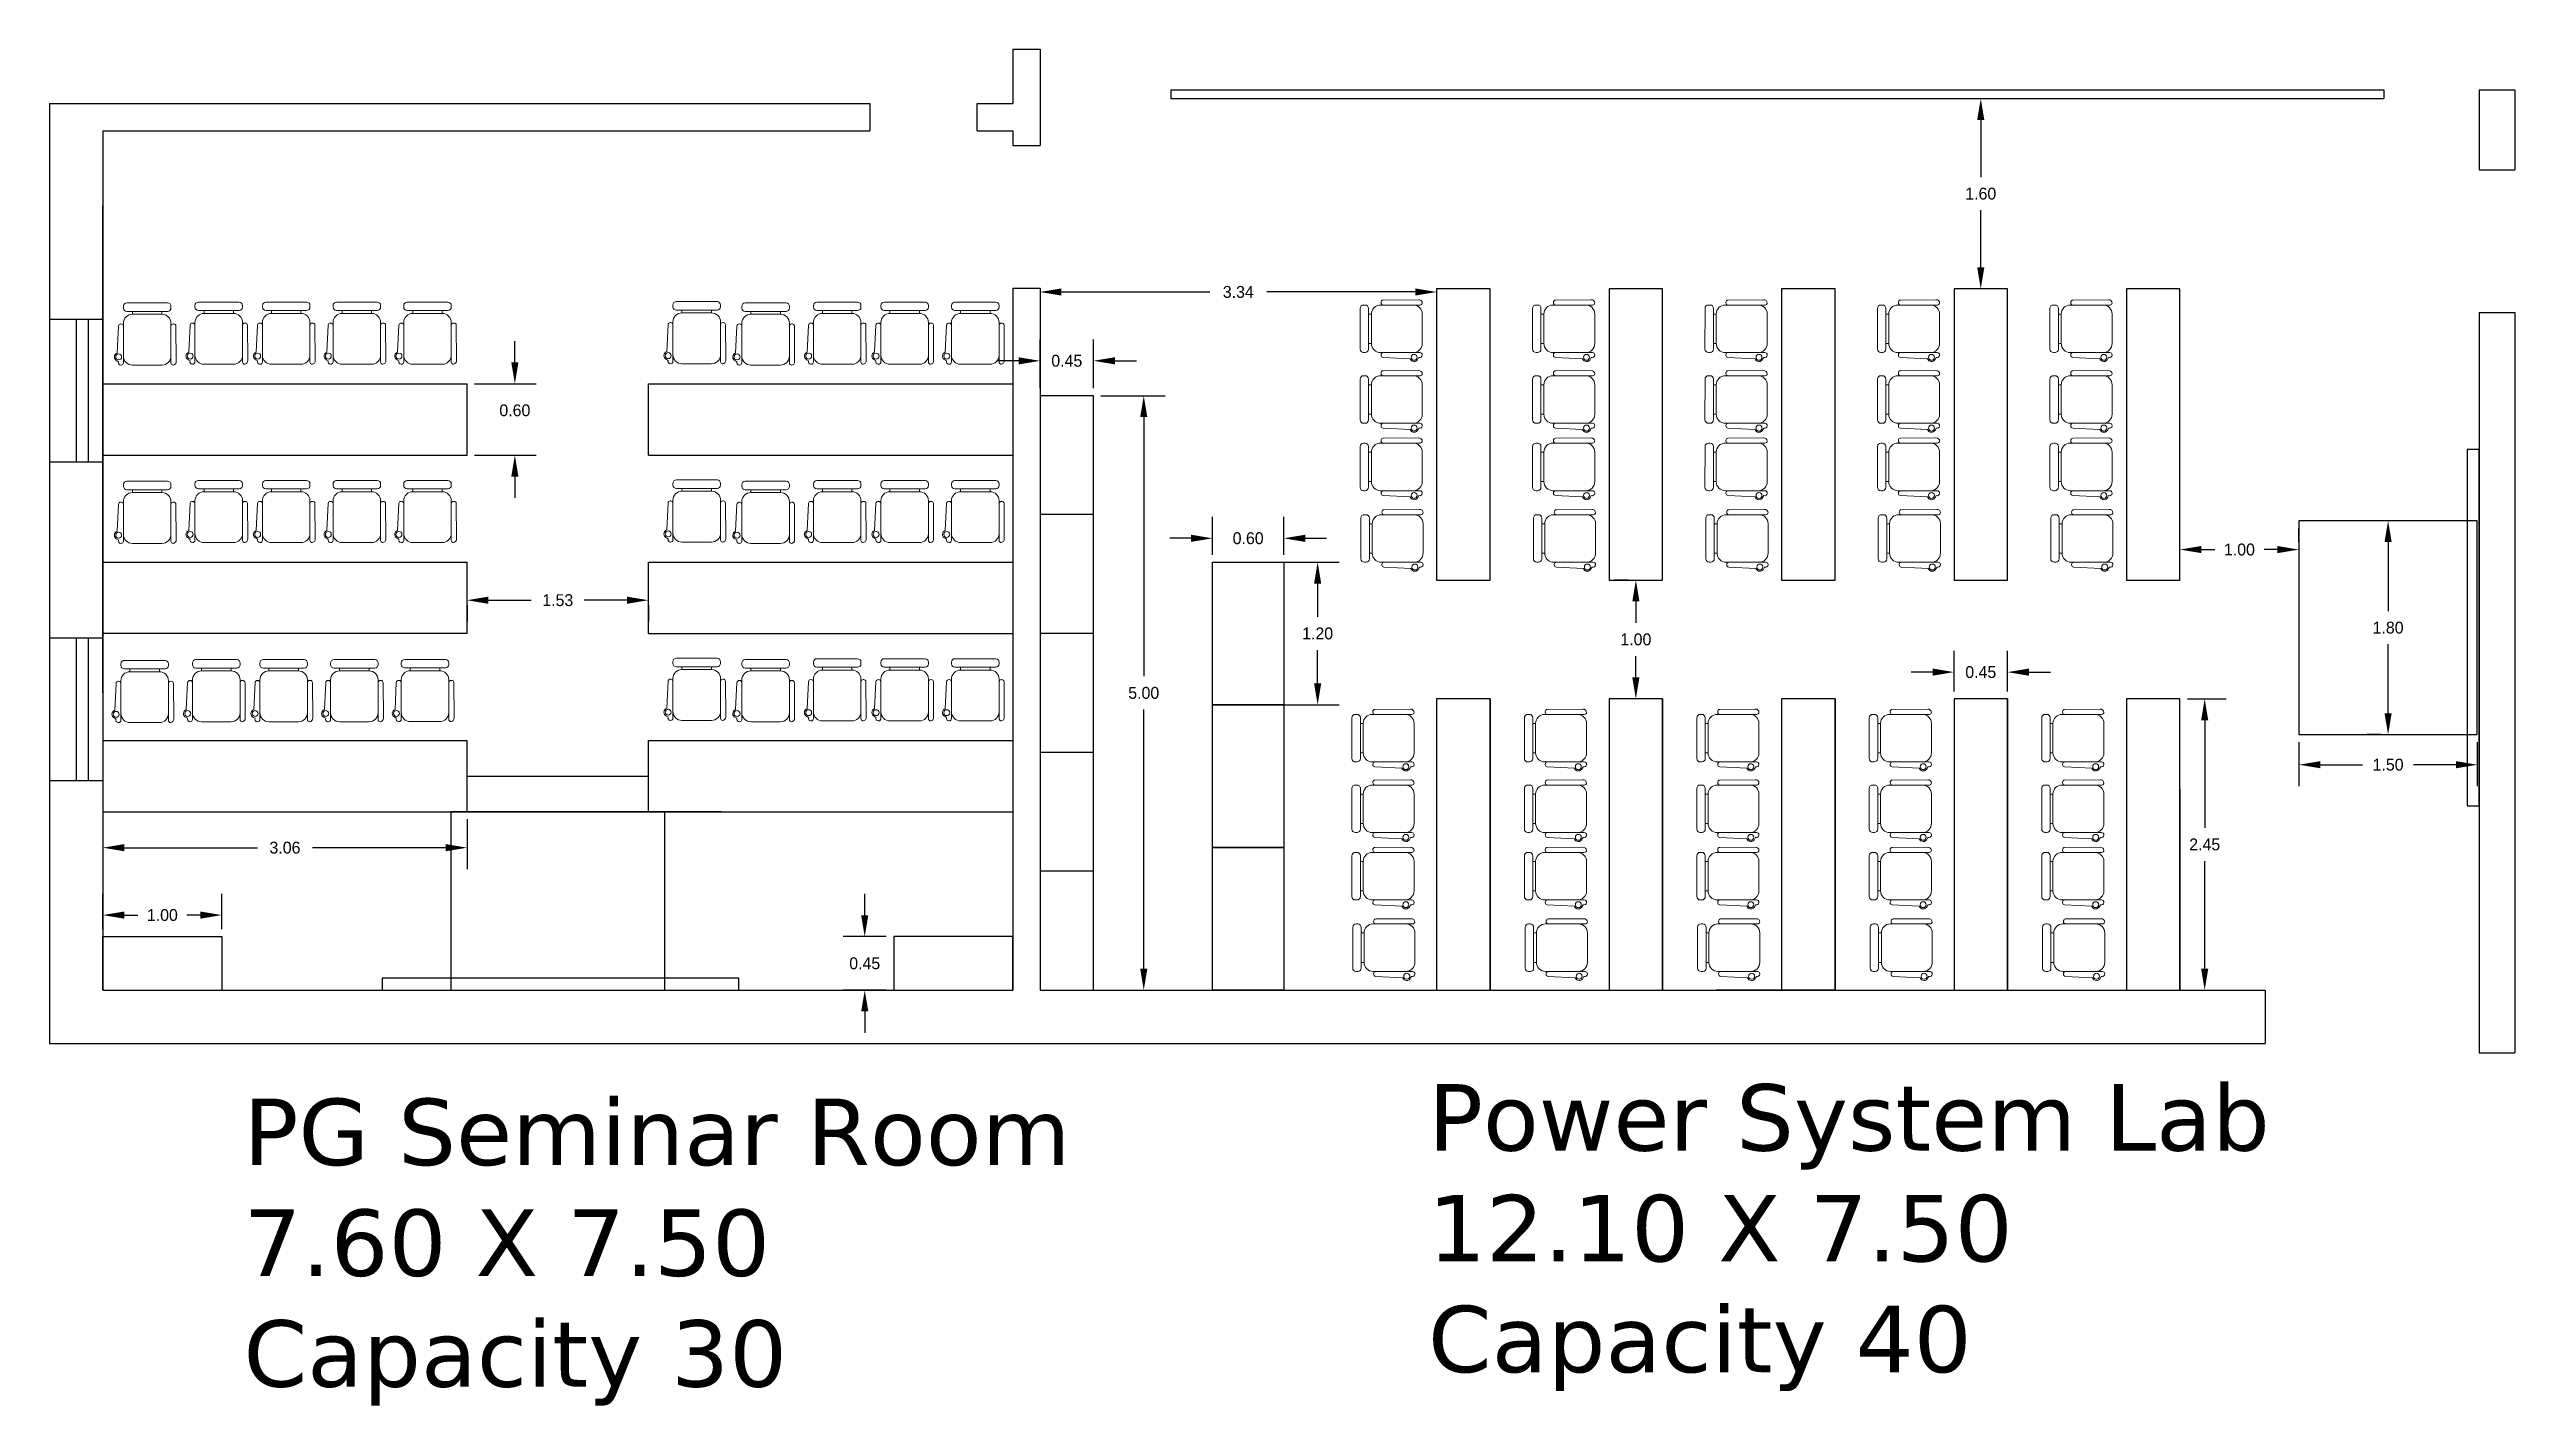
# Model space of a CAD drawing. Header units: inches. Extents: x 132 to 256, y -130 to 49.
# Drawn here: x 225.18 to 245.91, y -130.45 to -119.04 of the extents above.
import ezdxf

# ---------------------------------------------------------------- set-up
doc = ezdxf.new("R2010")
doc.units = ezdxf.units.IN
doc.header["$MEASUREMENT"] = 0
doc.layers.add('FUR', color=32, linetype='Continuous', lineweight=18)
doc.layers.add('FURN', color=10, linetype='Continuous', lineweight=9)
doc.dimstyles.get("Standard").update_dxf_attribs({"dimtxt": 0.18, "dimasz": 0.18, "dimexe": 0.18, "dimexo": 0.0625, "dimgap": 0.09, "dimtad": 0, "dimtih": 1, "dimtoh": 1, "dimdec": 4, "dimzin": 0, "dimdsep": 46, "dimtxsty": 'Standard', "dimcen": 0.09, "dimadec": 0, "dimazin": 0, "dimtfac": 1, "dimtdec": 4, "dimtofl": 0, "dimtmove": 0, "dimatfit": 3, "dimfxl": 1, "dimtolj": 1, "dimtzin": 0, "dimarcsym": 0})

# ---------------------------------------------------------------- blocks, each defined once
blk = doc.blocks.new('CINE CHAIR')
at = {"layer": 'FUR', "color": 48, "lineweight": 0}
for p, q in [((448043.776, 57308.306), (448043.8, 57308.306)), ((448043.776, 57308.058), (448043.8, 57308.058))]:
    blk.add_line(p, q, dxfattribs=at)
blk.add_lwpolyline([(448043.45, 57308.434), (448043.678, 57308.423, -0.388092), (448043.695, 57308.404), (448043.695, 57308.401, -0.414214), (448043.676, 57308.382), (448043.367, 57308.382, -0.414214), (448043.348, 57308.401), (448043.348, 57308.404, -0.491313), (448043.377, 57308.423), (448043.384, 57308.436)], format="xyb", dxfattribs=at)
for points in [[(448043.424, 57308.382), (448043.7, 57308.382, -0.414214), (448043.776, 57308.306), (448043.776, 57308.058, -0.414214), (448043.7, 57307.982), (448043.424, 57307.982, -0.414214), (448043.348, 57308.058), (448043.348, 57308.306, -0.414214)], [(448043.828, 57308.382), (448043.842, 57308.382, -0.414214), (448043.871, 57308.353), (448043.871, 57308.01, -0.414214), (448043.842, 57307.982), (448043.828, 57307.982, -0.414214), (448043.8, 57308.01), (448043.8, 57308.353, -0.414214)], [(448043.379, 57307.938), (448043.678, 57307.94, 0.393133), (448043.695, 57307.959), (448043.695, 57307.963, 0.414214), (448043.676, 57307.982), (448043.367, 57307.982, 0.414214), (448043.348, 57307.963), (448043.348, 57307.966, 0.435766)]]:
    blk.add_lwpolyline(points, format="xyb", close=True, dxfattribs=at)
blk.add_circle((448043.417, 57308.422), 0.0249, dxfattribs=at)
blk.add_arc((448043.417, 57308.422), 0.0356, 19.6628, 156.9494, dxfattribs=at)
blk = doc.blocks.new('*D73')
at = {"color": 0, "lineweight": -2}
for p, q in [((241.469, -119.452), (241.596, -119.452)), ((241.416, -119.632), (241.416, -120.112)), ((241.416, -120.872), (241.416, -120.392)), ((241.354, -121.052), (241.236, -121.052))]:
    blk.add_line(p, q, dxfattribs=at)
at = {"color": 0}
for points in [[(241.386, -119.632), (241.446, -119.632), (241.416, -119.452)], [(241.386, -120.872), (241.446, -120.872), (241.416, -121.052)]]:
    blk.add_solid(points, dxfattribs=at)
at = {"layer": 'Defpoints', "color": 0}
for p in [(241.407, -119.452), (241.416, -121.052), (241.416, -121.052)]:
    blk.add_point(p, dxfattribs=at)
at = {"color": 0, "insert": (241.416, -120.252), "char_height": 0.1, "attachment_point": 5}
blk.add_mtext('\\A1;1.60', dxfattribs=at)
blk = doc.blocks.new('*D74')
at = {"color": 0, "lineweight": -2}
for p, q in [((228.688, -123.714), (228.688, -123.852)), ((228.868, -123.672), (229.227, -123.672)), ((230.033, -123.672), (229.674, -123.672)), ((230.213, -123.714), (230.213, -123.852))]:
    blk.add_line(p, q, dxfattribs=at)
at = {"color": 0}
for points in [[(228.868, -123.642), (228.868, -123.702), (228.688, -123.672)], [(230.033, -123.642), (230.033, -123.702), (230.213, -123.672)]]:
    blk.add_solid(points, dxfattribs=at)
at = {"layer": 'Defpoints', "color": 0}
for p in [(228.688, -123.652), (230.213, -123.652), (230.213, -123.672)]:
    blk.add_point(p, dxfattribs=at)
at = {"color": 0, "insert": (229.451, -123.672), "char_height": 0.1, "attachment_point": 5}
blk.add_mtext('\\A1;1.53', dxfattribs=at)
blk = doc.blocks.new('*D75')
at = {"color": 0, "lineweight": -2}
for p, q in [((238.454, -123.502), (238.336, -123.502)), ((238.516, -123.682), (238.516, -123.862)), ((238.516, -124.322), (238.516, -124.142)), ((238.454, -124.502), (238.336, -124.502))]:
    blk.add_line(p, q, dxfattribs=at)
at = {"color": 0}
for points in [[(238.486, -123.682), (238.546, -123.682), (238.516, -123.502)], [(238.486, -124.322), (238.546, -124.322), (238.516, -124.502)]]:
    blk.add_solid(points, dxfattribs=at)
at = {"layer": 'Defpoints', "color": 0}
for p in [(238.516, -123.502), (238.516, -123.502), (238.516, -124.502)]:
    blk.add_point(p, dxfattribs=at)
at = {"color": 0, "insert": (238.516, -124.002), "char_height": 0.1, "attachment_point": 5}
blk.add_mtext('\\A1;1.00', dxfattribs=at)
blk = doc.blocks.new('*D76')
at = {"color": 0, "lineweight": -2}
for p, q in [((243.091, -123.184), (243.091, -123.066)), ((244.091, -123.184), (244.091, -123.066)), ((243.271, -123.246), (243.385, -123.246)), ((243.911, -123.246), (243.798, -123.246))]:
    blk.add_line(p, q, dxfattribs=at)
at = {"color": 0}
for points in [[(243.271, -123.216), (243.271, -123.276), (243.091, -123.246)], [(243.911, -123.216), (243.911, -123.276), (244.091, -123.246)]]:
    blk.add_solid(points, dxfattribs=at)
at = {"layer": 'Defpoints', "color": 0}
for p in [(243.091, -123.246), (244.091, -123.246), (244.091, -123.246)]:
    blk.add_point(p, dxfattribs=at)
at = {"color": 0, "insert": (243.591, -123.246), "char_height": 0.1, "attachment_point": 5}
blk.add_mtext('\\A1;1.00', dxfattribs=at)
blk = doc.blocks.new('*D77')
at = {"color": 0, "lineweight": -2}
for p, q in [((244.779, -123.003), (244.661, -123.003)), ((244.841, -123.183), (244.841, -123.763)), ((244.841, -124.623), (244.841, -124.043)), ((244.779, -124.803), (244.661, -124.803))]:
    blk.add_line(p, q, dxfattribs=at)
at = {"color": 0}
for points in [[(244.811, -123.183), (244.871, -123.183), (244.841, -123.003)], [(244.811, -124.623), (244.871, -124.623), (244.841, -124.803)]]:
    blk.add_solid(points, dxfattribs=at)
at = {"layer": 'Defpoints', "color": 0}
for p in [(244.841, -123.003), (244.841, -124.803), (244.841, -124.803)]:
    blk.add_point(p, dxfattribs=at)
at = {"color": 0, "insert": (244.841, -123.903), "char_height": 0.1, "attachment_point": 5}
blk.add_mtext('\\A1;1.80', dxfattribs=at)
blk = doc.blocks.new('*D78')
at = {"color": 0, "lineweight": -2}
for p, q in [((244.091, -124.865), (244.091, -125.236)), ((245.591, -124.865), (245.591, -125.236)), ((244.271, -125.056), (244.626, -125.056)), ((245.411, -125.056), (245.056, -125.056))]:
    blk.add_line(p, q, dxfattribs=at)
at = {"color": 0}
for points in [[(244.271, -125.026), (244.271, -125.086), (244.091, -125.056)], [(245.411, -125.026), (245.411, -125.086), (245.591, -125.056)]]:
    blk.add_solid(points, dxfattribs=at)
at = {"layer": 'Defpoints', "color": 0}
for p in [(244.091, -124.803), (245.591, -124.803), (245.591, -125.056)]:
    blk.add_point(p, dxfattribs=at)
at = {"color": 0, "insert": (244.841, -125.056), "char_height": 0.1, "attachment_point": 5}
blk.add_mtext('\\A1;1.50', dxfattribs=at)
blk = doc.blocks.new('*D79')
at = {"color": 0, "lineweight": -2}
for p, q in [((241.191, -124.439), (241.191, -124.097)), ((241.641, -124.439), (241.641, -124.097)), ((241.011, -124.277), (240.831, -124.277)), ((241.821, -124.277), (242.001, -124.277))]:
    blk.add_line(p, q, dxfattribs=at)
at = {"color": 0}
for points in [[(241.011, -124.247), (241.011, -124.307), (241.191, -124.277)], [(241.821, -124.247), (241.821, -124.307), (241.641, -124.277)]]:
    blk.add_solid(points, dxfattribs=at)
at = {"layer": 'Defpoints', "color": 0}
for p in [(241.641, -124.277), (241.191, -124.502), (241.641, -124.502)]:
    blk.add_point(p, dxfattribs=at)
at = {"color": 0, "insert": (241.416, -124.277), "char_height": 0.1, "attachment_point": 5}
blk.add_mtext('\\A1;0.45', dxfattribs=at)
blk = doc.blocks.new('*D80')
at = {"color": 0, "lineweight": -2}
for p, q in [((243.154, -124.502), (243.479, -124.502)), ((243.299, -124.682), (243.299, -125.587)), ((243.299, -126.772), (243.299, -125.867)), ((243.154, -126.952), (243.479, -126.952))]:
    blk.add_line(p, q, dxfattribs=at)
at = {"color": 0}
for points in [[(243.269, -124.682), (243.329, -124.682), (243.299, -124.502)], [(243.269, -126.772), (243.329, -126.772), (243.299, -126.952)]]:
    blk.add_solid(points, dxfattribs=at)
at = {"layer": 'Defpoints', "color": 0}
for p in [(243.091, -124.502), (243.091, -126.952), (243.299, -126.952)]:
    blk.add_point(p, dxfattribs=at)
at = {"color": 0, "insert": (243.299, -125.727), "char_height": 0.1, "attachment_point": 5}
blk.add_mtext('\\A1;2.45', dxfattribs=at)
blk = doc.blocks.new('*D81')
at = {"color": 0, "lineweight": -2}
for p, q in [((225.626, -125.514), (225.626, -125.934)), ((228.688, -125.514), (228.688, -125.934)), ((225.806, -125.754), (226.925, -125.754)), ((228.508, -125.754), (227.388, -125.754))]:
    blk.add_line(p, q, dxfattribs=at)
at = {"color": 0}
for points in [[(225.806, -125.724), (225.806, -125.784), (225.626, -125.754)], [(228.508, -125.724), (228.508, -125.784), (228.688, -125.754)]]:
    blk.add_solid(points, dxfattribs=at)
at = {"layer": 'Defpoints', "color": 0}
for p in [(225.626, -125.452), (228.688, -125.452), (228.688, -125.754)]:
    blk.add_point(p, dxfattribs=at)
at = {"color": 0, "insert": (227.157, -125.754), "char_height": 0.1, "attachment_point": 5}
blk.add_mtext('\\A1;3.06', dxfattribs=at)
blk = doc.blocks.new('*D82')
at = {"color": 0, "lineweight": -2}
for p, q in [((229.09, -121.672), (229.09, -121.492)), ((228.751, -121.852), (229.27, -121.852)), ((228.751, -122.452), (229.27, -122.452)), ((229.09, -122.632), (229.09, -122.812))]:
    blk.add_line(p, q, dxfattribs=at)
at = {"color": 0}
for points in [[(229.06, -121.672), (229.12, -121.672), (229.09, -121.852)], [(229.06, -122.632), (229.12, -122.632), (229.09, -122.452)]]:
    blk.add_solid(points, dxfattribs=at)
at = {"layer": 'Defpoints', "color": 0}
for p in [(228.688, -121.852), (228.688, -122.452), (229.09, -122.452)]:
    blk.add_point(p, dxfattribs=at)
at = {"color": 0, "insert": (229.09, -122.075), "char_height": 0.1, "attachment_point": 5}
blk.add_mtext('\\A1;0.60', dxfattribs=at)
blk = doc.blocks.new('*D83')
at = {"color": 0, "lineweight": -2}
for p, q in [((234.956, -123.289), (234.956, -122.971)), ((235.556, -123.289), (235.556, -122.971)), ((234.776, -123.151), (234.596, -123.151)), ((235.736, -123.151), (235.916, -123.151))]:
    blk.add_line(p, q, dxfattribs=at)
at = {"color": 0}
for points in [[(234.776, -123.121), (234.776, -123.181), (234.956, -123.151)], [(235.736, -123.121), (235.736, -123.181), (235.556, -123.151)]]:
    blk.add_solid(points, dxfattribs=at)
at = {"layer": 'Defpoints', "color": 0}
for p in [(235.556, -123.151), (234.956, -123.352), (235.556, -123.352)]:
    blk.add_point(p, dxfattribs=at)
at = {"color": 0, "insert": (235.256, -123.151), "char_height": 0.1, "attachment_point": 5}
blk.add_mtext('\\A1;0.60', dxfattribs=at)
blk = doc.blocks.new('*D84')
at = {"color": 0, "lineweight": -2}
for p, q in [((235.018, -123.352), (236.02, -123.352)), ((235.84, -123.532), (235.84, -123.812)), ((235.84, -124.372), (235.84, -124.092)), ((235.018, -124.552), (236.02, -124.552))]:
    blk.add_line(p, q, dxfattribs=at)
at = {"color": 0}
for points in [[(235.81, -123.532), (235.87, -123.532), (235.84, -123.352)], [(235.81, -124.372), (235.87, -124.372), (235.84, -124.552)]]:
    blk.add_solid(points, dxfattribs=at)
at = {"layer": 'Defpoints', "color": 0}
for p in [(234.956, -123.352), (234.956, -124.552), (235.84, -124.552)]:
    blk.add_point(p, dxfattribs=at)
at = {"color": 0, "insert": (235.84, -123.952), "char_height": 0.1, "attachment_point": 5}
blk.add_mtext('\\A1;1.20', dxfattribs=at)
blk = doc.blocks.new('*D85')
at = {"color": 0, "lineweight": -2}
for p, q in [((233.506, -121.889), (233.506, -121.478)), ((233.956, -121.889), (233.956, -121.478)), ((233.326, -121.658), (233.146, -121.658)), ((234.136, -121.658), (234.316, -121.658))]:
    blk.add_line(p, q, dxfattribs=at)
at = {"color": 0}
for points in [[(233.326, -121.628), (233.326, -121.688), (233.506, -121.658)], [(234.136, -121.628), (234.136, -121.688), (233.956, -121.658)]]:
    blk.add_solid(points, dxfattribs=at)
at = {"layer": 'Defpoints', "color": 0}
for p in [(233.956, -121.658), (233.506, -121.952), (233.956, -121.952)]:
    blk.add_point(p, dxfattribs=at)
at = {"color": 0, "insert": (233.731, -121.658), "char_height": 0.1, "attachment_point": 5}
blk.add_mtext('\\A1;0.45', dxfattribs=at)
blk = doc.blocks.new('*D86')
at = {"color": 0, "lineweight": -2}
for p, q in [((234.018, -121.952), (234.558, -121.952)), ((234.378, -122.132), (234.378, -124.312)), ((234.378, -126.772), (234.378, -124.592)), ((234.018, -126.952), (234.558, -126.952))]:
    blk.add_line(p, q, dxfattribs=at)
at = {"color": 0}
for points in [[(234.348, -122.132), (234.408, -122.132), (234.378, -121.952)], [(234.348, -126.772), (234.408, -126.772), (234.378, -126.952)]]:
    blk.add_solid(points, dxfattribs=at)
at = {"layer": 'Defpoints', "color": 0}
for p in [(233.956, -121.952), (233.956, -126.952), (234.378, -126.952)]:
    blk.add_point(p, dxfattribs=at)
at = {"color": 0, "insert": (234.378, -124.452), "char_height": 0.1, "attachment_point": 5}
blk.add_mtext('\\A1;5.00', dxfattribs=at)
blk = doc.blocks.new('*D87')
at = {"color": 0, "lineweight": -2}
for p, q in [((225.626, -126.439), (225.626, -126.141)), ((226.626, -126.439), (226.626, -126.141)), ((225.806, -126.321), (225.919, -126.321)), ((226.446, -126.321), (226.332, -126.321))]:
    blk.add_line(p, q, dxfattribs=at)
at = {"color": 0}
for points in [[(225.806, -126.291), (225.806, -126.351), (225.626, -126.321)], [(226.446, -126.291), (226.446, -126.351), (226.626, -126.321)]]:
    blk.add_solid(points, dxfattribs=at)
at = {"layer": 'Defpoints', "color": 0}
for p in [(226.626, -126.321), (225.626, -126.502), (226.626, -126.502)]:
    blk.add_point(p, dxfattribs=at)
at = {"color": 0, "insert": (226.126, -126.321), "char_height": 0.1, "attachment_point": 5}
blk.add_mtext('\\A1;1.00', dxfattribs=at)
blk = doc.blocks.new('*D88')
at = {"color": 0, "lineweight": -2}
for p, q in [((232.032, -126.322), (232.032, -126.142)), ((232.213, -126.502), (231.852, -126.502)), ((232.213, -126.952), (231.852, -126.952)), ((232.032, -127.132), (232.032, -127.312))]:
    blk.add_line(p, q, dxfattribs=at)
at = {"color": 0}
for points in [[(232.002, -126.322), (232.062, -126.322), (232.032, -126.502)], [(232.002, -127.132), (232.062, -127.132), (232.032, -126.952)]]:
    blk.add_solid(points, dxfattribs=at)
at = {"layer": 'Defpoints', "color": 0}
for p in [(232.276, -126.502), (232.032, -126.952), (232.276, -126.952)]:
    blk.add_point(p, dxfattribs=at)
at = {"color": 0, "insert": (232.032, -126.727), "char_height": 0.1, "attachment_point": 5}
blk.add_mtext('\\A1;0.45', dxfattribs=at)
blk = doc.blocks.new('*D92')
at = {"color": 0, "lineweight": -2}
for p, q in [((233.506, -121.11), (233.506, -121.259)), ((233.686, -121.079), (234.933, -121.079)), ((236.661, -121.079), (235.413, -121.079)), ((236.841, -121.114), (236.841, -121.259))]:
    blk.add_line(p, q, dxfattribs=at)
at = {"color": 0}
for points in [[(233.686, -121.049), (233.686, -121.109), (233.506, -121.079)], [(236.661, -121.049), (236.661, -121.109), (236.841, -121.079)]]:
    blk.add_solid(points, dxfattribs=at)
at = {"layer": 'Defpoints', "color": 0}
for p in [(233.506, -121.047), (236.841, -121.052), (233.506, -121.079)]:
    blk.add_point(p, dxfattribs=at)
at = {"color": 0, "insert": (235.173, -121.079), "char_height": 0.1, "attachment_point": 5}
blk.add_mtext('\\A1;3.34', dxfattribs=at)

msp = doc.modelspace()

# ---------------------------------------------------------------- linework, layer by layer
for p, q in [((233.276, -119.037), (233.276, -119.492)), ((233.276, -119.037), (233.506, -119.037)), ((233.506, -119.037), (233.506, -119.847)), ((234.606, -119.377), (244.806, -119.377)), ((234.606, -119.377), (234.606, -119.452)), ((244.806, -119.377), (244.806, -119.452)), ((245.606, -119.377), (245.606, -120.052)), ((245.606, -119.377), (245.906, -119.377)), ((245.906, -119.377), (245.906, -120.052)), ((225.176, -119.492), (232.076, -119.492)), ((225.176, -119.492), (225.176, -127.402)), ((232.076, -119.492), (232.076, -119.722)), ((232.976, -119.492), (233.276, -119.492)), ((232.976, -119.722), (232.976, -119.492)), ((234.606, -119.452), (244.806, -119.452)), ((234.606, -119.452), (244.806, -119.452)), ((225.626, -119.722), (232.076, -119.722)), ((225.626, -119.722), (225.626, -126.282)), ((225.626, -119.722), (225.626, -126.952)), ((225.626, -119.722), (225.626, -120.172)), ((232.976, -119.722), (233.276, -119.722)), ((233.276, -119.722), (233.276, -119.847)), ((233.276, -119.722), (233.276, -119.847)), ((233.276, -119.847), (233.506, -119.847)), ((245.606, -120.052), (245.906, -120.052)), ((225.626, -120.952), (225.626, -120.352)), ((225.626, -121.852), (225.626, -120.952)), ((233.276, -121.047), (233.276, -122.022)), ((233.276, -121.047), (233.506, -121.047)), ((233.506, -121.047), (233.506, -126.952)), ((237.291, -121.052), (236.841, -121.052)), ((236.841, -121.052), (236.841, -123.502)), ((237.291, -123.502), (237.291, -121.052)), ((237.291, -123.502), (237.291, -121.052)), ((238.741, -121.052), (238.291, -121.052)), ((238.291, -121.052), (238.291, -123.502)), ((238.741, -123.502), (238.741, -121.052)), ((238.741, -123.502), (238.741, -121.052)), ((240.191, -121.052), (239.741, -121.052)), ((239.741, -121.052), (239.741, -123.502)), ((240.191, -123.502), (240.191, -121.052)), ((240.191, -123.502), (240.191, -121.052)), ((241.641, -121.052), (241.191, -121.052)), ((241.191, -121.052), (241.191, -123.502)), ((241.641, -123.502), (241.641, -121.052)), ((241.641, -123.502), (241.641, -121.052)), ((243.091, -121.052), (242.641, -121.052)), ((242.641, -121.052), (242.641, -123.502)), ((243.091, -123.502), (243.091, -121.052)), ((245.606, -121.252), (245.906, -121.252)), ((245.606, -121.252), (245.606, -127.48)), ((245.906, -121.252), (245.906, -127.48)), ((225.176, -121.308), (225.626, -121.308)), ((225.405, -122.508), (225.405, -121.308)), ((225.505, -122.508), (225.505, -121.308)), ((225.626, -122.452), (225.626, -121.852)), ((225.626, -121.852), (228.688, -121.852)), ((228.688, -122.452), (228.688, -121.852)), ((230.213, -121.852), (233.276, -121.852)), ((230.213, -122.452), (230.213, -121.852)), ((233.276, -122.022), (233.276, -126.952)), ((233.956, -121.952), (233.506, -121.952)), ((233.956, -122.952), (233.956, -121.952)), ((225.176, -122.508), (225.626, -122.508)), ((225.626, -123.352), (225.626, -122.452)), ((225.626, -122.452), (228.688, -122.452)), ((230.213, -122.452), (233.276, -122.452)), ((245.506, -122.403), (245.506, -125.403)), ((245.606, -122.403), (245.506, -122.403)), ((245.606, -125.403), (245.606, -122.403)), ((233.956, -122.952), (233.506, -122.952)), ((233.956, -123.952), (233.956, -122.952)), ((245.591, -123.003), (244.091, -123.003)), ((244.091, -123.003), (244.091, -124.803)), ((245.591, -124.803), (245.591, -123.003)), ((225.626, -123.952), (225.626, -123.352)), ((225.626, -123.352), (228.688, -123.352)), ((228.688, -123.952), (228.688, -123.352)), ((230.213, -123.352), (233.276, -123.352)), ((230.213, -123.952), (230.213, -123.352)), ((234.956, -124.552), (234.956, -123.352)), ((234.956, -123.352), (235.556, -123.352)), ((235.556, -123.352), (235.556, -124.552)), ((236.841, -123.502), (237.291, -123.502)), ((238.291, -123.502), (238.741, -123.502)), ((239.741, -123.502), (240.191, -123.502)), ((241.191, -123.502), (241.641, -123.502)), ((242.641, -123.502), (243.091, -123.502)), ((225.626, -124.452), (225.626, -123.852)), ((228.688, -123.952), (225.626, -123.952)), ((230.213, -123.952), (233.276, -123.952)), ((233.276, -123.852), (233.276, -124.452)), ((233.956, -123.952), (233.506, -123.952)), ((233.956, -124.952), (233.956, -123.952)), ((225.176, -123.989), (225.626, -123.989)), ((225.405, -125.189), (225.405, -123.989)), ((225.505, -125.189), (225.505, -123.989)), ((234.956, -125.752), (234.956, -124.552)), ((234.956, -124.552), (235.556, -124.552)), ((235.556, -124.552), (234.956, -124.552)), ((235.556, -124.552), (235.556, -125.752)), ((237.291, -124.502), (236.841, -124.502)), ((236.841, -124.502), (236.841, -126.952)), ((237.291, -124.502), (237.291, -126.952)), ((237.291, -126.952), (237.291, -124.502)), ((238.741, -124.502), (238.291, -124.502)), ((238.291, -124.502), (238.291, -126.952)), ((238.741, -124.502), (238.741, -126.952)), ((238.741, -126.952), (238.741, -124.502)), ((240.191, -124.502), (239.741, -124.502)), ((239.741, -124.502), (239.741, -126.952)), ((240.191, -124.502), (240.191, -126.952)), ((240.191, -126.952), (240.191, -124.502)), ((241.641, -124.502), (241.191, -124.502)), ((241.191, -124.502), (241.191, -126.952)), ((241.641, -124.502), (241.641, -126.952)), ((241.641, -126.952), (241.641, -124.502)), ((243.091, -124.502), (242.641, -124.502)), ((242.641, -124.502), (242.641, -126.952)), ((243.091, -126.952), (243.091, -124.502)), ((225.626, -124.852), (228.688, -124.852)), ((228.688, -125.452), (228.688, -124.852)), ((230.213, -124.852), (233.276, -124.852)), ((230.213, -125.452), (230.213, -124.852)), ((233.956, -124.952), (233.506, -124.952)), ((233.956, -125.952), (233.956, -124.952)), ((244.091, -124.803), (245.591, -124.803)), ((225.176, -125.189), (225.626, -125.189)), ((228.688, -125.152), (230.213, -125.152)), ((237.291, -125.262), (237.291, -126.952)), ((238.741, -125.262), (238.741, -126.952)), ((240.191, -125.262), (240.191, -126.952)), ((241.641, -125.262), (241.641, -126.952)), ((243.091, -125.262), (243.091, -126.952)), ((245.506, -125.403), (245.606, -125.403)), ((225.626, -125.452), (230.213, -125.452)), ((228.076, -125.452), (228.688, -125.452)), ((230.351, -125.452), (228.551, -125.452)), ((228.551, -125.452), (228.551, -126.952)), ((230.213, -125.452), (233.276, -125.452)), ((230.826, -125.452), (230.213, -125.452)), ((230.351, -126.952), (230.351, -125.452)), ((234.956, -126.952), (234.956, -125.752)), ((234.956, -125.752), (235.556, -125.752)), ((235.556, -125.752), (234.956, -125.752)), ((235.556, -125.752), (235.556, -126.952)), ((233.956, -125.952), (233.506, -125.952)), ((233.956, -126.952), (233.956, -125.952)), ((225.626, -126.952), (225.626, -126.502)), ((225.626, -126.502), (226.626, -126.502)), ((226.626, -126.502), (226.626, -126.952)), ((233.276, -126.502), (232.276, -126.502)), ((232.276, -126.502), (232.276, -126.952)), ((233.276, -126.952), (233.276, -126.502)), ((230.974, -126.852), (227.974, -126.852)), ((227.974, -126.852), (227.974, -126.952)), ((230.974, -126.952), (230.974, -126.852)), ((225.626, -126.952), (233.276, -126.952)), ((227.974, -126.952), (230.974, -126.952)), ((228.551, -126.952), (230.351, -126.952)), ((233.506, -126.952), (243.806, -126.952)), ((233.506, -126.952), (233.956, -126.952)), ((233.956, -126.952), (234.956, -126.952)), ((235.556, -126.952), (234.956, -126.952)), ((240.191, -126.952), (239.191, -126.952)), ((242.641, -126.952), (243.091, -126.952)), ((243.806, -126.952), (243.806, -127.402)), ((225.176, -127.402), (243.806, -127.402)), ((245.606, -127.48), (245.906, -127.48))]:
    msp.add_line(p, q)

# ---------------------------------------------------------------- block references
at = {"layer": 'FURN'}
for p, rotation in [((57527.482, -448165.899), 89.99914340739991), ((57527.482, -448165.899), 89.99914340739991), ((57528.084, -448165.892), 89.99914340739991), ((57528.084, -448165.892), 89.99914340739991), ((57528.651, -448165.892), 89.99914340739991), ((57528.651, -448165.892), 89.99914340739991), ((57529.245, -448165.892), 89.99914340739991), ((57529.839, -448165.892), 89.99914340739991), ((57532.103, -448165.888), 89.99914340739991), ((57532.103, -448165.888), 89.99914340739991), ((57532.682, -448165.899), 89.99914340739991), ((57532.682, -448165.899), 89.99914340739991), ((57533.284, -448165.892), 89.99914340739991), ((57533.284, -448165.892), 89.99914340739991), ((57533.851, -448165.892), 89.99914340739991), ((57533.851, -448165.892), 89.99914340739991), ((57534.445, -448165.892), 89.99914340739991), ((448280.925, 57180.095), 179.9991434073999), ((448282.375, 57180.095), 179.9991434073999), ((448283.825, 57180.095), 179.9991434073999), ((448285.275, 57180.095), 179.9991434073999), ((448286.725, 57180.095), 179.9991434073999), ((448280.925, 57179.5), 179.9991434073999), ((448280.925, 57179.5), 179.9991434073999), ((448282.375, 57179.5), 179.9991434073999), ((448282.375, 57179.5), 179.9991434073999), ((448283.825, 57179.5), 179.9991434073999), ((448283.825, 57179.5), 179.9991434073999), ((448285.275, 57179.5), 179.9991434073999), ((448285.275, 57179.5), 179.9991434073999), ((448286.725, 57179.5), 179.9991434073999), ((448286.725, 57179.5), 179.9991434073999), ((448280.925, 57178.933), 179.9991434073999), ((448280.925, 57178.933), 179.9991434073999), ((448282.375, 57178.933), 179.9991434073999), ((448282.375, 57178.933), 179.9991434073999), ((448283.825, 57178.933), 179.9991434073999), ((448283.825, 57178.933), 179.9991434073999), ((448285.275, 57178.933), 179.9991434073999), ((448285.275, 57178.933), 179.9991434073999), ((448286.725, 57178.933), 179.9991434073999), ((448286.725, 57178.933), 179.9991434073999), ((57527.482, -448167.399), 89.99914340739991), ((57527.482, -448167.399), 89.99914340739991), ((57528.084, -448167.392), 89.99914340739991), ((57528.084, -448167.392), 89.99914340739991), ((57528.651, -448167.392), 89.99914340739991), ((57528.651, -448167.392), 89.99914340739991), ((57529.245, -448167.392), 89.99914340739991), ((57529.839, -448167.392), 89.99914340739991), ((57532.103, -448167.388), 89.99914340739991), ((57532.103, -448167.388), 89.99914340739991), ((57532.682, -448167.399), 89.99914340739991), ((57532.682, -448167.399), 89.99914340739991), ((57533.284, -448167.392), 89.99914340739991), ((57533.284, -448167.392), 89.99914340739991), ((57533.851, -448167.392), 89.99914340739991), ((57533.851, -448167.392), 89.99914340739991), ((57534.445, -448167.392), 89.99914340739991), ((448280.932, 57178.331), 179.9991434073999), ((448280.932, 57178.331), 179.9991434073999), ((448282.382, 57178.331), 179.9991434073999), ((448282.382, 57178.331), 179.9991434073999), ((448283.832, 57178.331), 179.9991434073999), ((448283.832, 57178.331), 179.9991434073999), ((448285.282, 57178.331), 179.9991434073999), ((448285.282, 57178.331), 179.9991434073999), ((448286.732, 57178.331), 179.9991434073999), ((448286.732, 57178.331), 179.9991434073999), ((57528.063, -448168.899), 89.99914340739991), ((57528.063, -448168.899), 89.99914340739991), ((57528.63, -448168.899), 89.99914340739991), ((57528.63, -448168.899), 89.99914340739991), ((57529.224, -448168.899), 89.99914340739991), ((57529.818, -448168.898), 89.99914340739991), ((57532.103, -448168.888), 89.99914340739991), ((57532.103, -448168.888), 89.99914340739991), ((57532.682, -448168.899), 89.99914340739991), ((57532.682, -448168.899), 89.99914340739991), ((57533.284, -448168.892), 89.99914340739991), ((57533.284, -448168.892), 89.99914340739991), ((57533.851, -448168.892), 89.99914340739991), ((57533.851, -448168.892), 89.99914340739991), ((57534.445, -448168.892), 89.99914340739991), ((57527.461, -448168.906), 89.99914340739991), ((57527.461, -448168.906), 89.99914340739991), ((448280.856, 57176.651), 179.9991434073999), ((448282.306, 57176.651), 179.9991434073999), ((448283.756, 57176.651), 179.9991434073999), ((448285.206, 57176.651), 179.9991434073999), ((448286.656, 57176.651), 179.9991434073999), ((448280.856, 57176.057), 179.9991434073999), ((448280.856, 57176.057), 179.9991434073999), ((448282.306, 57176.057), 179.9991434073999), ((448282.306, 57176.057), 179.9991434073999), ((448283.756, 57176.057), 179.9991434073999), ((448283.756, 57176.057), 179.9991434073999), ((448285.206, 57176.057), 179.9991434073999), ((448285.206, 57176.057), 179.9991434073999), ((448286.656, 57176.057), 179.9991434073999), ((448286.656, 57176.057), 179.9991434073999), ((448280.856, 57175.49), 179.9991434073999), ((448280.856, 57175.49), 179.9991434073999), ((448282.306, 57175.49), 179.9991434073999), ((448282.306, 57175.49), 179.9991434073999), ((448283.756, 57175.49), 179.9991434073999), ((448283.756, 57175.49), 179.9991434073999), ((448285.206, 57175.49), 179.9991434073999), ((448285.206, 57175.49), 179.9991434073999), ((448286.656, 57175.49), 179.9991434073999), ((448286.656, 57175.49), 179.9991434073999), ((448280.863, 57174.888), 179.9991434073999), ((448280.863, 57174.888), 179.9991434073999), ((448282.313, 57174.888), 179.9991434073999), ((448282.313, 57174.888), 179.9991434073999), ((448283.763, 57174.888), 179.9991434073999), ((448283.763, 57174.888), 179.9991434073999), ((448285.213, 57174.888), 179.9991434073999), ((448285.213, 57174.888), 179.9991434073999), ((448286.663, 57174.888), 179.9991434073999), ((448286.663, 57174.888), 179.9991434073999)]:
    msp.add_blockref('CINE CHAIR', p, dxfattribs=dict(at, rotation=rotation))

# ---------------------------------------------------------------- texts
at = {"char_height": 0.55918, "width": 8.31995, "attachment_point": 1}
for s, insert in [('{\\fVerdana|b0|i0|c0|p34;PG Seminar Room\\P7.60 X 7.50\\PCapacity 30}', (226.808, -127.865)), ('{\\fVerdana|b0|i0|c0|p34;Power System Lab \\P12.10 X 7.50\\PCapacity 40}', (236.768, -127.743))]:
    msp.add_mtext(s, dxfattribs=dict(at, insert=insert))

# ---------------------------------------------------------------- dimensions: what is measured, and where the dimension line sits
for base, p1, p2, picture, middle in [((241.416, -121.052), (241.407, -119.452), (241.416, -121.052), '*D73', (241.416, -120.252)), ((234.378, -126.952), (233.956, -121.952), (233.956, -126.952), '*D86', (234.378, -124.452)), ((244.841, -124.803), (244.841, -123.003), (244.841, -124.803), '*D77', (244.841, -123.903)), ((238.516, -123.502), (238.516, -124.502), (238.516, -123.502), '*D75', (238.516, -124.002)), ((232.032, -126.952), (232.276, -126.502), (232.276, -126.952), '*D88', (232.032, -126.727))]:
    dim = msp.add_linear_dim(base=base, p1=p1, p2=p2, angle=90, dimstyle='Standard', override={"dimtxt": 0.1, "dimdec": 2})
    dim.commit()
    dim.dimension.update_dxf_attribs({"geometry": picture, "text_midpoint": middle})
for base, p1, p2, picture, middle in [((233.5055, -121.0786), (236.8414, -121.0518), (233.5055, -121.0471), '*D92', (235.1734, -121.0786)), ((244.091, -123.246), (243.091, -123.246), (244.091, -123.246), '*D76', (243.591, -123.246)), ((230.213006474, -123.672395298), (228.688006474, -123.651814455), (230.213006474, -123.651814455), '*D74', (229.450506474, -123.672395298)), ((245.591, -125.056), (244.091, -124.803), (245.591, -124.803), '*D78', (244.841, -125.056)), ((228.688, -125.754), (225.626, -125.452), (228.688, -125.452), '*D81', (227.157, -125.754)), ((226.626, -126.321), (225.626, -126.502), (226.626, -126.502), '*D87', (226.126, -126.321))]:
    dim = msp.add_linear_dim(base=base, p1=p1, p2=p2, dimstyle='Standard', override={"dimtxt": 0.1, "dimdec": 2})
    dim.commit()
    dim.dimension.update_dxf_attribs({"geometry": picture, "text_midpoint": middle})
for base, p1, p2, picture, middle in [((233.956, -121.658), (233.506, -121.952), (233.956, -121.952), '*D85', (233.731, -121.658)), ((235.556, -123.151), (234.956, -123.352), (235.556, -123.352), '*D83', (235.256, -123.151)), ((241.641, -124.277), (241.191, -124.502), (241.641, -124.502), '*D79', (241.416, -124.277))]:
    dim = msp.add_linear_dim(base=base, p1=p1, p2=p2, dimstyle='Standard', override={"dimtxt": 0.1, "dimdec": 2})
    dim.commit()
    dim.dimension.update_dxf_attribs({"geometry": picture, "text_midpoint": middle, "dimtype": 160})
for base, p1, p2, picture, middle in [((229.09, -122.452), (228.688, -121.852), (228.688, -122.452), '*D82', (229.09, -122.075)), ((235.84, -124.552), (234.956, -123.352), (234.956, -124.552), '*D84', (235.84, -123.952)), ((243.299, -126.952), (243.091, -124.502), (243.091, -126.952), '*D80', (243.299, -125.727))]:
    dim = msp.add_linear_dim(base=base, p1=p1, p2=p2, angle=90, dimstyle='Standard', override={"dimtxt": 0.1, "dimdec": 2})
    dim.commit()
    dim.dimension.update_dxf_attribs({"geometry": picture, "text_midpoint": middle, "dimtype": 160})

doc.saveas('drawing.dxf')
